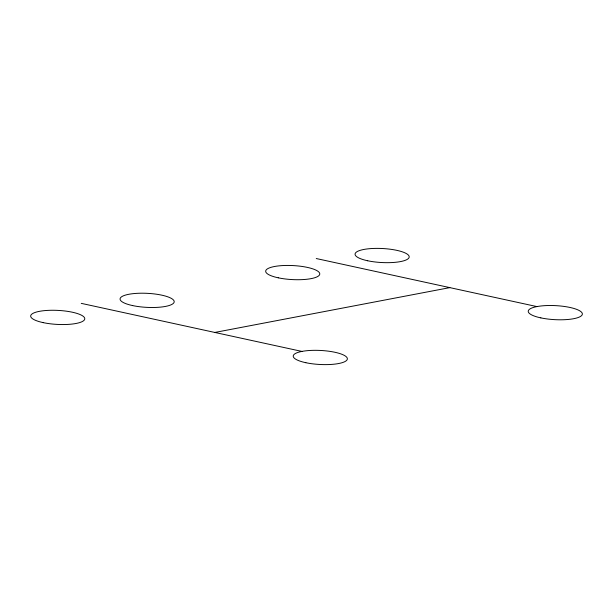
<?xml version="1.0" encoding="UTF-8"?>
<svg xmlns="http://www.w3.org/2000/svg" width="613" height="613" viewBox="0 0 613 613"><rect width="100%" height="100%" fill="white"/><g stroke="black" fill="none" stroke-linecap="round" stroke-linejoin="round"><path stroke-width="0.92" d="M214.834 332.445L449.842 287.62M316.254 258.533L536.927 306.592M81.253 303.358L301.925 351.418M305.833 362.704A27.102 7.019 3 0 0 347.341 359.072A27.102 7.019 3 0 0 307.695 350.636A27.102 7.019 3 0 0 305.833 362.704M132.669 305.588A27.102 7.019 3 0 0 174.176 301.956A27.102 7.019 3 0 0 134.531 293.52A27.102 7.019 3 0 0 132.669 305.588M43.247 322.637A27.102 7.019 3 0 0 84.755 319.013A27.102 7.019 3 0 0 45.117 310.576A27.102 7.019 3 0 0 43.247 322.637M540.835 317.879A27.102 7.019 3 0 0 582.342 314.247A27.102 7.019 3 0 0 542.697 305.81A27.102 7.019 3 0 0 540.835 317.879M367.67 260.763A27.102 7.019 3 0 0 409.178 257.131A27.102 7.019 3 0 0 369.532 248.694A27.102 7.019 3 0 0 367.67 260.763M278.256 277.812A27.102 7.019 3 0 0 319.756 274.187A27.102 7.019 3 0 0 280.118 265.751A27.102 7.019 3 0 0 278.256 277.812"/></g></svg>
